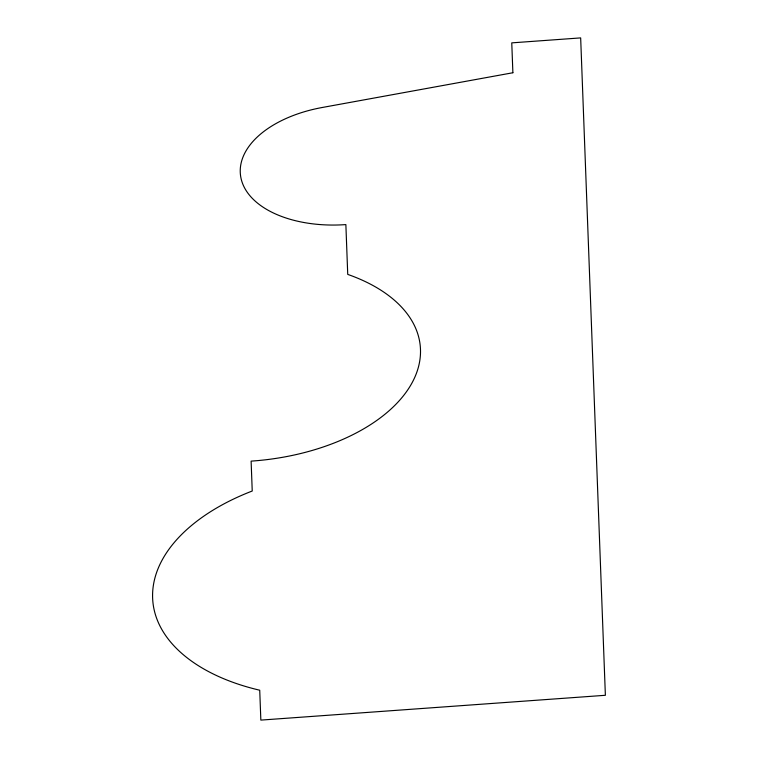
<?xml version="1.0" encoding="UTF-8"?>
<svg xmlns="http://www.w3.org/2000/svg" width="758" height="758" viewBox="0 0 758 758"><rect width="100%" height="100%" fill="white"/><g stroke="black" fill="none" stroke-linecap="round" stroke-linejoin="round"><path stroke-width="1.14" d="M512.882 72.749L322.178 107.503A103.657 59.749 -5.1 0 0 240.921 177.827A103.657 59.749 -5.1 0 0 345.866 224.595L347.733 274.396A172.36 99.355 -5.1 0 1 412.835 381.359A172.36 99.355 -5.1 0 1 251.116 461.129L252.234 491.013A195.801 112.866 -5.1 0 0 152.623 598.062A195.801 112.866 -5.1 0 0 259.729 690.216L260.847 720.1L605.377 695.285L580.666 37.9L511.764 42.865L512.882 72.749"/></g></svg>
